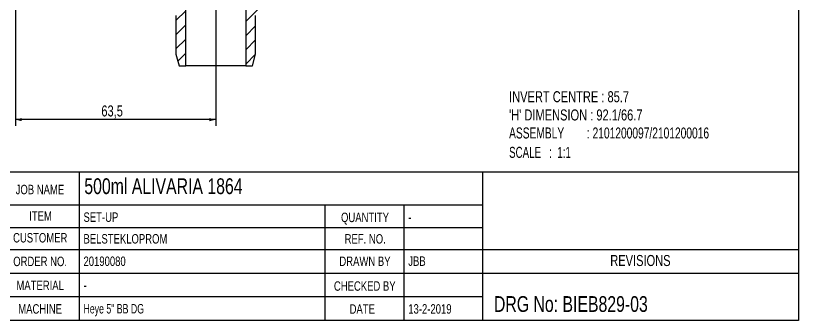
# Model space of a CAD drawing. Header units: millimetres. Extents: x 8 to 832, y 8 to 585.
# Drawn here: x 583.8 to 832, y 8 to 104.7 of the extents above; entities that cross this region are included whole.
import ezdxf

# ---------------------------------------------------------------- set-up
doc = ezdxf.new("R2010")
doc.units = ezdxf.units.MM
for name, color, linetype in [('DIMENSIONS', 2, 'Continuous'), ('HATCH', 3, 'Continuous'), ('TEXT', 2, 'Continuous')]:
    doc.layers.add(name, color=color, linetype=linetype)
doc.layers.add('OUTLINE', color=7, linetype='Continuous', lineweight=25)
doc.styles.add('SLDTEXTSTYLE0', font='TXT', dxfattribs={"width": 0.75})
doc.styles.add('SLDTEXTSTYLE1', font='TXT', dxfattribs={"width": 0.692308})
doc.styles.add('SLDTEXTSTYLE2', font='TXT', dxfattribs={"width": 0.660714})
doc.dimstyles.new('SLDDIMSTYLE0', dxfattribs={"dimtxt": 3.5, "dimasz": 2, "dimexe": 0, "dimexo": 0.0625, "dimgap": 0.875, "dimtad": 1, "dimrnd": 1e-09, "dimzin": 12, "dimdsep": 46, "dimtxsty": 'SLDTEXTSTYLE0', "dimsah": 1, "dimcen": 0.09, "dimadec": 0, "dimazin": 3, "dimtfac": 1, "dimtofl": 0, "dimtmove": 0, "dimatfit": 3, "dimfxl": 0, "dimfrac": 2, "dimtolj": 1, "dimtzin": 12, "dimarcsym": 0})

# ---------------------------------------------------------------- blocks, each defined once
blk = doc.blocks.new('SW_HATCH_0')
at = {"layer": 'HATCH', "color": 0}
for p, q in [((412.17, -99.7), (405.5, -106.37)), ((386.5, -102.92), (383.35, -106.07)), ((386.5, -107.41), (383.35, -110.56)), ((408.65, -107.71), (405.5, -110.86)), ((386.5, -111.9), (383.35, -115.05)), ((408.65, -112.2), (405.5, -115.35)), ((386.5, -116.39), (383.96, -118.94)), ((408.64, -116.7), (405.5, -119.84))]:
    blk.add_line(p, q, dxfattribs=at)
blk = doc.blocks.new('_D_13')
at = {"layer": 'DIMENSIONS'}
for p, q in [((583.77, 148.12), (583.77, 69.68)), ((647.27, 122.41), (647.27, 69.68)), ((647.27, 71.68), (583.77, 71.68))]:
    blk.add_line(p, q, dxfattribs=at)
for points in [[(583.77, 71.68), (585.77, 71.18), (585.77, 72.18)], [(647.27, 71.68), (645.27, 72.18), (645.27, 71.18)]]:
    blk.add_solid(points, dxfattribs=at)
at = {"layer": 'DIMENSIONS', "insert": (611, 76.19), "char_height": 3.5, "attachment_point": 1, "style": 'SLDTEXTSTYLE0'}
blk.add_mtext('63,5', dxfattribs=at)

msp = doc.modelspace()

# ---------------------------------------------------------------- linework, layer by layer
at = {"layer": 'OUTLINE'}
for p, q in [((832, 585), (832, 8)), ((637.772, 88.763), (637.772, 109.463)), ((656.772, 109.463), (656.772, 88.763)), ((634.622, 104.763), (634.622, 92.495)), ((659.922, 92.495), (659.922, 104.763)), ((634.622, 92.495), (635.622, 88.763)), ((658.922, 88.763), (659.922, 92.495)), ((635.622, 88.763), (637.772, 88.763)), ((656.772, 88.763), (637.772, 88.763)), ((656.772, 88.763), (658.922, 88.763)), ((832, 55), (429, 55)), ((604, 55), (604, 8)), ((732, 8), (732, 55)), ((732, 44.5), (579, 44.5)), ((682, 8), (682, 44.5)), ((707, 8), (707, 44.5)), ((579, 37.5), (732, 37.5)), ((519, 30.5), (832, 30.5)), ((579, 23), (732, 23)), ((732, 23), (832, 23)), ((732, 15.5), (519, 15.5)), ((832, 8), (8, 8))]:
    msp.add_line(p, q, dxfattribs=at)

# ---------------------------------------------------------------- block references
at = {"layer": 'HATCH'}
msp.add_blockref('SW_HATCH_0', (251.272, 209.164), dxfattribs=at)

# ---------------------------------------------------------------- texts
at = {"layer": 'TEXT'}
for s, insert, char_height, attachment_point, style in [('INVERT CENTRE : 85.7', (740.284, 80.705), 3.5, 1, 'SLDTEXTSTYLE0'), ("'H' DIMENSION : 92.1/66.7", (740.284, 74.921), 3.5, 1, 'SLDTEXTSTYLE0'), ('ASSEMBLY        : 2101200097/2101200016', (740.284, 69.202), 3.5, 1, 'SLDTEXTSTYLE1'), ('SCALE   :  1:1', (740.284, 63.056), 3.5, 1, 'SLDTEXTSTYLE2'), ('500ml ALIVARIA 1864', (605.596, 53.071), 5, 1, 'SLDTEXTSTYLE0'), ('JOB NAME', (591.519, 51.011), 3, 2, 'SLDTEXTSTYLE0'), ('ITEM', (591.718, 42.585), 3, 2, 'SLDTEXTSTYLE0'), ('SET-UP', (605.336, 42.251), 3, 1, 'SLDTEXTSTYLE0'), ('QUANTITY', (694.599, 42.177), 3, 2, 'SLDTEXTSTYLE0'), ('-', (708.355, 42.211), 3, 1, 'SLDTEXTSTYLE0'), ('CUSTOMER', (591.615, 35.709), 3, 2, 'SLDTEXTSTYLE0'), ('BELSTEKLOPROM', (605.336, 35.375), 3, 1, 'SLDTEXTSTYLE0'), ('REF. NO.', (694.661, 35.365), 3, 2, 'SLDTEXTSTYLE0'), ('ORDER NO.', (591.584, 28.208), 3, 2, 'SLDTEXTSTYLE0'), ('20190080', (605.336, 28.254), 3, 1, 'SLDTEXTSTYLE0'), ('DRAWN BY', (694.58, 28.256), 3, 2, 'SLDTEXTSTYLE0'), ('JBB', (708.319, 28.29), 3, 1, 'SLDTEXTSTYLE0'), ('REVISIONS', (781.919, 28.74), 3.5, 2, 'SLDTEXTSTYLE0'), ('MATERIAL', (591.591, 20.587), 3, 2, 'SLDTEXTSTYLE0'), ('CHECKED BY', (694.516, 20.394), 3, 2, 'SLDTEXTSTYLE0'), ('-', (605.329, 20.633), 3, 1, 'SLDTEXTSTYLE0'), ('DRG No: BIEB829-03', (735.48, 15.684), 5, 1, 'SLDTEXTSTYLE0'), ('MACHINE', (591.589, 13.137), 3, 2, 'SLDTEXTSTYLE0'), ('Heye 5" BB DG', (605.329, 13.183), 3, 1, 'SLDTEXTSTYLE1'), ('DATE', (693.729, 13.101), 3, 2, 'SLDTEXTSTYLE0'), ('13-2-2019', (708.319, 13.135), 3, 1, 'SLDTEXTSTYLE0')]:
    msp.add_mtext(s, dxfattribs=dict(at, insert=insert, char_height=char_height, attachment_point=attachment_point, style=style))

# ---------------------------------------------------------------- dimensions: what is measured, and where the dimension line sits
at = {"layer": 'DIMENSIONS'}
dim = msp.add_linear_dim(base=(583.772, 74.457), p1=(647.272, 291.276), p2=(583.772, 291.276), dimstyle='SLDDIMSTYLE0', dxfattribs=at)
dim.commit()
dim.dimension.update_dxf_attribs({"geometry": '_D_13', "text_midpoint": (615.522, 74.457), "dimtype": 160})

doc.saveas('drawing.dxf')
